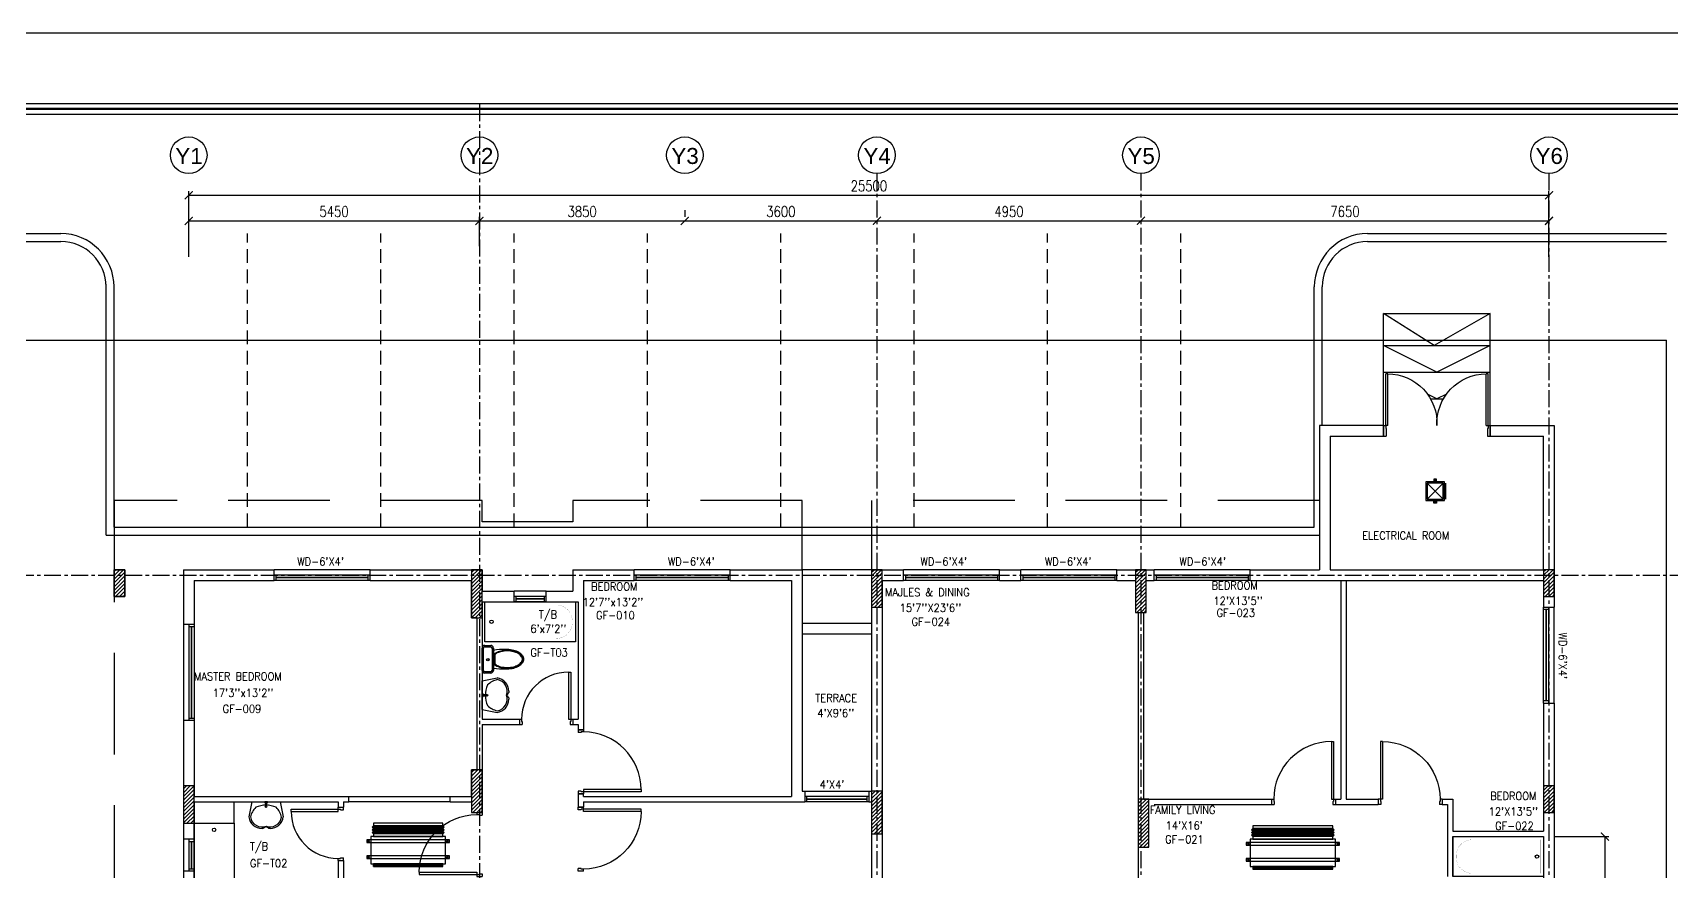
# Model space of a CAD drawing. Header units: millimetres. Extents: x -1288794 to 2153086, y -2701644 to -1335282.
# Drawn here: x 1250634 to 1281350, y -1479519 to -1463806 of the extents above; entities that cross this region are included whole.
import ezdxf
from ezdxf.enums import TextEntityAlignment as Align

# ---------------------------------------------------------------- set-up
doc = ezdxf.new("R2010")
doc.units = ezdxf.units.MM
doc.header["$LTSCALE"] = 100
doc.header["$PDMODE"] = 34
for name, pattern in [('CENTER', [50.8, 31.75, -6.35, 6.35, -6.35]), ('DASHED', [19.05, 12.7, -6.35]), ('DASHED2', [9.525, 6.35, -3.175]), ('HIDDEN', [9.525, 6.35, -3.175])]:
    doc.linetypes.add(name, pattern=pattern)
for name, color, linetype in [('A-ANNO-DIMS', 1, 'Continuous'), ('A-ANNO-SYMB', 33, 'Continuous'), ('A-ANNO-TEXT', 8, 'Continuous'), ('A-AREA', 8, 'CENTER'), ('A-CAR', 8, 'Continuous'), ('A-DOOR', 4, 'Continuous'), ('A-FLOR-OVHD', 4, 'DASHED2'), ('A-FLOR-PFIX', 8, 'Continuous'), ('A-FLOR-SPCL', 8, 'Continuous'), ('A-GLAZ', 5, 'Continuous'), ('A-GRID', 253, 'CENTER'), ('A-WALL-FULL', 8, 'Continuous'), ('AC-HLTEXT', 100, 'Continuous'), ('FCU-AC', 160, 'Continuous'), ('L-WALK', 8, 'Continuous'), ('LOGO LINE', 7, 'Continuous'), ('LOGO1LINE', 7, 'Continuous'), ('RET', 1, 'Continuous'), ('S-COL- HACT.', 9, 'Continuous'), ('S-COL.', 8, 'Continuous'), ('sduct', 5, 'Continuous'), ('SUPPORT', 30, 'Continuous')]:
    doc.layers.add(name, color=color, linetype=linetype)
doc.styles.add('ROMANS', font='romans.shx', dxfattribs={"width": 0.8})
doc.styles.add('SANSSERIF', font='sas_____.pfb')
doc.dimstyles.new('100 of DIM2', dxfattribs={"dimscale": 0, "dimtxt": 200, "dimasz": 150, "dimexe": 75, "dimexo": 200, "dimgap": 75, "dimtad": 1, "dimdec": 0, "dimrnd": 5, "dimzin": 0, "dimdsep": 46, "dimtxsty": 'ROMANS', "dimblk": 'ARCHTICK', "dimcen": 100, "dimclrd": 94, "dimclre": 94, "dimclrt": 2, "dimadec": 0, "dimazin": 0, "dimtfac": 1, "dimtdec": 0, "dimtofl": 0, "dimtmove": 2, "dimatfit": 3, "dimldrblk": 'OPEN90', "dimfxl": 75, "dimtolj": 1, "dimtzin": 0, "dimarcsym": 0})
pattern_1 = [(45, (2375513.17, -1109556.65), (-35.355339, 35.355339), [])]

# ---------------------------------------------------------------- blocks, each defined once
blk = doc.blocks.new('D-120-R1')
for p, q in [((-80, 1180), (-40, 1180)), ((-80, 1180), (-80, 100)), ((-40, 1180), (-40, 55)), ((-1200, 100), (-1160, 100)), ((-1200, 100), (-1200, 0)), ((-1160, 100), (-1160, 55)), ((-1160, 55), (-1150, 55)), ((-1150, 55), (-1150, 0)), ((-80, 100), (0, 100)), ((-50, 55), (-40, 55)), ((-50, 55), (-50, 0)), ((-50, 0), (0, 0)), ((0, 100), (0, 0)), ((-1200, 0), (-1150, 0))]:
    blk.add_line(p, q)
at = {"linetype": 'Continuous'}
blk.add_arc((-80, 100), 1080, 90, 180, dxfattribs=at)
blk = doc.blocks.new('W-180')
for p, q in [((1800, 100), (0, 100)), ((1800, 0), (0, 0)), ((40, 0), (40, 100)), ((1760, 100), (1760, 0))]:
    blk.add_line(p, q)
at = {"linetype": 'Continuous'}
for p, q in [((1760, 53), (40, 53)), ((1760, 47), (40, 47))]:
    blk.add_line(p, q, dxfattribs=at)
blk = doc.blocks.new('D-100-R1')
for p, q in [((-80, 980), (-80, 100)), ((-80, 980), (-40, 980)), ((-40, 980), (-40, 55)), ((-1000, 100), (-1000, 0)), ((-1000, 100), (-960, 100)), ((-960, 100), (-960, 55)), ((-960, 55), (-950, 55)), ((-950, 55), (-950, 0)), ((-80, 100), (0, 100)), ((-50, 55), (-50, 0)), ((-50, 55), (-40, 55)), ((-50, 0), (0, 0)), ((0, 100), (0, 0)), ((-1000, 0), (-950, 0))]:
    blk.add_line(p, q)
at = {"linetype": 'Continuous'}
blk.add_arc((-80, 100), 880, 90, 180, dxfattribs=at)
blk = doc.blocks.new('W-60')
for p, q in [((600, 100), (0, 100)), ((600, 0), (0, 0)), ((40, 0), (40, 100)), ((560, 100), (560, 0))]:
    blk.add_line(p, q)
at = {"linetype": 'Continuous'}
for p, q in [((560, 53), (40, 53)), ((560, 47), (40, 47))]:
    blk.add_line(p, q, dxfattribs=at)
blk = doc.blocks.new('LAV-4')
for p, q in [((-266, 0), (-322, -283)), ((-266, 0), (268, 0)), ((268, 0), (324, -280)), ((-48, -500), (-75, -500)), ((75, -500), (50, -500))]:
    blk.add_line(p, q)
for points in [[(-25, 0), (-25, -18), (25, -18), (25, 0)], [(-9, -20), (-9, -57), (8, -57), (8, -20)]]:
    blk.add_lwpolyline(points, close=True)
blk.add_circle((0, -91), 15.4)
for centre, radius, start, end in [((-75, -250), 250, 187.6784, 270), ((74, -366), 375, 135.3333, 167.1432), ((-75, -250), 220, 188.5814, 289.9523), ((0, -539), 477, 66.1261, 113.874), ((75, -250), 220, 250.0878, 350.8515), ((75, -250), 250, 270, 353.0121), ((-74, -366), 375, 12.5199, 44.6667), ((1, -527), 55.9, 28.7827, 151.2173), ((50, -499), 0, 238.1883, 0)]:
    blk.add_arc(centre, radius, start, end)
blk = doc.blocks.new('WC-1')
for p, q in [((-210, 0), (210, 0)), ((-260, -160), (-260, -50)), ((-235, -160), (-235, -50)), ((-210, -25), (210, -25)), ((210, -185), (-210, -185)), ((210, -210), (-210, -210)), ((91, -223), (-91, -223)), ((86, -235), (-86, -235)), ((235, -50), (235, -160)), ((260, -50), (260, -160))]:
    blk.add_line(p, q)
for radius in [22.1, 17.1]:
    blk.add_circle((-6, -107), radius)
for centre, radius, start, end in [((-210, -50), 50, 90, 180), ((-210, -160), 50, 180, 270), ((-210, -50), 25, 90, 180), ((-210, -160), 25, 180, 270), ((722, -383), 904, 168.9529, 184.0632), ((178, -428), 341, 149.8586, 166.4766), ((178, -428), 328, 149.8586, 166.4766), ((69, -365), 214, 138.4152, 149.8586), ((69, -365), 201, 139.9943, 149.8586), ((-69, -365), 201, 30.1414, 40.0057), ((-69, -365), 214, 30.1414, 41.5848), ((-178, -428), 328, 13.5234, 30.1414), ((-178, -428), 341, 13.5234, 30.1414), ((210, -50), 50, 360, 90), ((210, -50), 25, 360, 90), ((210, -160), 25, 270, 360), ((210, -160), 50, 270, 360), ((352, -470), 532, 177.5541, 180), ((352, -470), 532, 180, 193.5234), ((352, -470), 520, 166.4766, 180), ((352, -470), 520, 180, 193.5234), ((178, -512), 353, 193.5234, 210.1414), ((352, -470), 507, 166.4766, 180), ((352, -470), 507, 180, 193.5234), ((178, -512), 341, 193.5234, 210.1414), ((178, -512), 328, 193.5234, 210.1414), ((-178, -512), 328, 329.8586, 346.4766), ((-178, -512), 341, 329.8586, 346.4766), ((-178, -512), 353, 329.8586, 346.4766), ((-352, -470), 507, 360, 13.5234), ((-352, -470), 507, 346.4766, 360), ((-352, -470), 520, 360, 13.5234), ((-352, -470), 520, 346.4766, 360), ((-352, -470), 532, 346.4766, 360), ((-352, -470), 532, 360, 2.4459), ((69, -575), 226, 210.1414, 234.4972), ((69, -575), 214, 210.1414, 234.4972), ((69, -575), 201, 210.1414, 234.4972), ((0, -672), 108, 234.4972, 270), ((0, -672), 95.9, 234.4972, 270), ((0, -672), 83.4, 234.4972, 270), ((0, -672), 83.4, 270, 305.5028), ((0, -672), 95.9, 270, 305.5028), ((0, -672), 108, 270, 305.5028), ((-69, -575), 201, 305.5028, 329.8586), ((-69, -575), 214, 305.5028, 329.8586), ((-69, -575), 226, 305.5028, 329.8586)]:
    blk.add_arc(centre, radius, start, end)
at = {"linetype": 'Continuous', "ltscale": 50}
blk.add_arc((-722, -383), 904, 355.9368, 11.0471, dxfattribs=at)
blk = doc.blocks.new('BT-2')
blk.add_lwpolyline([(0, 750), (1700, 750), (1700, 0), (0, 0)], close=True)
at = {"const_width": 2}
blk.add_lwpolyline([(60, 690), (1340, 690, -0.414214), (1640, 390), (1640, 360, -0.414214), (1340, 60), (60, 60)], format="xyb", close=True, dxfattribs=at)
blk.add_circle((125, 375), 31.9)
blk = doc.blocks.new('W-120')
for p, q in [((1200, 100), (0, 100)), ((1200, 0), (0, 0)), ((40, 0), (40, 100)), ((1160, 100), (1160, 0))]:
    blk.add_line(p, q)
at = {"linetype": 'Continuous'}
for p, q in [((1160, 53), (40, 53)), ((1160, 47), (40, 47))]:
    blk.add_line(p, q, dxfattribs=at)
blk = doc.blocks.new('_ArchTick')
at = {"color": 0, "linetype": 'ByBlock', "const_width": 0.15}
blk.add_lwpolyline([(-0.5, -0.5), (0.5, 0.5)], dxfattribs=at)
blk = doc.blocks.new('*D361')
at = {"layer": 'A-ANNO-DIMS', "color": 94, "lineweight": -2, "ltscale": 3, "transparency": 16777216}
for p, q in [((1262858, -1467131), (1262858, -1467256)), ((1266458, -1467131), (1266458, -1467256)), ((1262858, -1467331), (1266458, -1467331))]:
    blk.add_line(p, q, dxfattribs=at)
at = {"layer": 'Defpoints', "color": 0, "ltscale": 3, "transparency": 16777216}
for p in [(1262858, -1467331), (1266458, -1467331), (1266458, -1467331)]:
    blk.add_point(p, dxfattribs=at)
at = {"layer": 'A-ANNO-DIMS', "color": 94, "lineweight": -2, "ltscale": 3, "transparency": 16777216, "xscale": 150, "yscale": 150, "zscale": 150, "rotation": 180}
blk.add_blockref('_ArchTick', (1262858, -1467331), dxfattribs=at)
at = {"layer": 'A-ANNO-DIMS', "color": 94, "lineweight": -2, "ltscale": 3, "transparency": 16777216, "xscale": 150, "yscale": 150, "zscale": 150}
blk.add_blockref('_ArchTick', (1266458, -1467331), dxfattribs=at)
at = {"layer": 'A-ANNO-DIMS', "color": 2, "ltscale": 3, "transparency": 16777216, "insert": (1264658, -1467156), "char_height": 200, "attachment_point": 5, "style": 'ROMANS'}
blk.add_mtext('\\A1;3600', dxfattribs=at)
blk = doc.blocks.new('_Open90')
at = {"color": 0, "linetype": 'ByBlock', "lineweight": -2}
for p, q in [((0, 0), (-1, 0)), ((-0.5, 0.5), (0, 0)), ((0, 0), (-0.5, -0.5))]:
    blk.add_line(p, q, dxfattribs=at)
blk = doc.blocks.new('*D362')
at = {"layer": 'A-ANNO-DIMS', "color": 94, "lineweight": -2, "ltscale": 3, "transparency": 16777216}
for p, q in [((1271408, -1467131), (1271408, -1467256)), ((1279058, -1467131), (1279058, -1467256)), ((1271408, -1467331), (1279058, -1467331))]:
    blk.add_line(p, q, dxfattribs=at)
at = {"layer": 'Defpoints', "color": 0, "ltscale": 3, "transparency": 16777216}
for p in [(1271408, -1467331), (1279058, -1467331), (1279058, -1467331)]:
    blk.add_point(p, dxfattribs=at)
at = {"layer": 'A-ANNO-DIMS', "color": 94, "lineweight": -2, "ltscale": 3, "transparency": 16777216, "xscale": 150, "yscale": 150, "zscale": 150, "rotation": 180}
blk.add_blockref('_ArchTick', (1271408, -1467331), dxfattribs=at)
at = {"layer": 'A-ANNO-DIMS', "color": 94, "lineweight": -2, "ltscale": 3, "transparency": 16777216, "xscale": 150, "yscale": 150, "zscale": 150}
blk.add_blockref('_ArchTick', (1279058, -1467331), dxfattribs=at)
at = {"layer": 'A-ANNO-DIMS', "color": 2, "ltscale": 3, "transparency": 16777216, "insert": (1275233, -1467156), "char_height": 200, "attachment_point": 5, "style": 'ROMANS'}
blk.add_mtext('\\A1;7650', dxfattribs=at)
blk = doc.blocks.new('*D333')
at = {"layer": 'A-ANNO-DIMS', "color": 94, "lineweight": -2, "ltscale": 3, "transparency": 16777216}
for p, q in [((1253558, -1467807), (1253558, -1467256)), ((1259008, -1467807), (1259008, -1467256)), ((1253558, -1467331), (1259008, -1467331))]:
    blk.add_line(p, q, dxfattribs=at)
at = {"layer": 'Defpoints', "color": 0, "ltscale": 3, "transparency": 16777216}
for p in [(1259008, -1467331), (1253558, -1468007), (1259008, -1468007)]:
    blk.add_point(p, dxfattribs=at)
at = {"layer": 'A-ANNO-DIMS', "color": 94, "lineweight": -2, "ltscale": 3, "transparency": 16777216, "xscale": 150, "yscale": 150, "zscale": 150, "rotation": 180}
blk.add_blockref('_ArchTick', (1253558, -1467331), dxfattribs=at)
at = {"layer": 'A-ANNO-DIMS', "color": 94, "lineweight": -2, "ltscale": 3, "transparency": 16777216, "xscale": 150, "yscale": 150, "zscale": 150}
blk.add_blockref('_ArchTick', (1259008, -1467331), dxfattribs=at)
at = {"layer": 'A-ANNO-DIMS', "color": 2, "ltscale": 3, "transparency": 16777216, "insert": (1256283, -1467156), "char_height": 200, "attachment_point": 5, "style": 'ROMANS'}
blk.add_mtext('\\A1;5450', dxfattribs=at)
blk = doc.blocks.new('*D334')
at = {"layer": 'A-ANNO-DIMS', "color": 94, "lineweight": -2, "ltscale": 3, "transparency": 16777216}
for p, q in [((1259008, -1467807), (1259008, -1467256)), ((1262858, -1467131), (1262858, -1467256)), ((1259008, -1467331), (1262858, -1467331))]:
    blk.add_line(p, q, dxfattribs=at)
at = {"layer": 'Defpoints', "color": 0, "ltscale": 3, "transparency": 16777216}
for p in [(1262858, -1467331), (1262858, -1467331), (1259008, -1468007)]:
    blk.add_point(p, dxfattribs=at)
at = {"layer": 'A-ANNO-DIMS', "color": 94, "lineweight": -2, "ltscale": 3, "transparency": 16777216, "xscale": 150, "yscale": 150, "zscale": 150, "rotation": 180}
blk.add_blockref('_ArchTick', (1259008, -1467331), dxfattribs=at)
at = {"layer": 'A-ANNO-DIMS', "color": 94, "lineweight": -2, "ltscale": 3, "transparency": 16777216, "xscale": 150, "yscale": 150, "zscale": 150}
blk.add_blockref('_ArchTick', (1262858, -1467331), dxfattribs=at)
at = {"layer": 'A-ANNO-DIMS', "color": 2, "ltscale": 3, "transparency": 16777216, "insert": (1260933, -1467156), "char_height": 200, "attachment_point": 5, "style": 'ROMANS'}
blk.add_mtext('\\A1;3850', dxfattribs=at)
blk = doc.blocks.new('*D335')
at = {"layer": 'A-ANNO-DIMS', "color": 94, "lineweight": -2, "ltscale": 3, "transparency": 16777216}
for p, q in [((1266458, -1467131), (1266458, -1467256)), ((1271408, -1467131), (1271408, -1467256)), ((1266458, -1467331), (1271408, -1467331))]:
    blk.add_line(p, q, dxfattribs=at)
at = {"layer": 'Defpoints', "color": 0, "ltscale": 3, "transparency": 16777216}
for p in [(1266458, -1467331), (1271408, -1467331), (1271408, -1467331)]:
    blk.add_point(p, dxfattribs=at)
at = {"layer": 'A-ANNO-DIMS', "color": 94, "lineweight": -2, "ltscale": 3, "transparency": 16777216, "xscale": 150, "yscale": 150, "zscale": 150, "rotation": 180}
blk.add_blockref('_ArchTick', (1266458, -1467331), dxfattribs=at)
at = {"layer": 'A-ANNO-DIMS', "color": 94, "lineweight": -2, "ltscale": 3, "transparency": 16777216, "xscale": 150, "yscale": 150, "zscale": 150}
blk.add_blockref('_ArchTick', (1271408, -1467331), dxfattribs=at)
at = {"layer": 'A-ANNO-DIMS', "color": 2, "ltscale": 3, "transparency": 16777216, "insert": (1268933, -1467156), "char_height": 200, "attachment_point": 5, "style": 'ROMANS'}
blk.add_mtext('\\A1;4950', dxfattribs=at)
blk = doc.blocks.new('*D336')
at = {"layer": 'A-ANNO-DIMS', "color": 94, "lineweight": -2, "ltscale": 3, "transparency": 16777216}
for p, q in [((1253558, -1468002), (1253558, -1466776)), ((1253558, -1466851), (1279058, -1466851)), ((1279058, -1468002), (1279058, -1466776))]:
    blk.add_line(p, q, dxfattribs=at)
at = {"layer": 'Defpoints', "color": 0, "ltscale": 3, "transparency": 16777216}
for p in [(1279058, -1466851), (1253558, -1468202), (1279058, -1468202)]:
    blk.add_point(p, dxfattribs=at)
at = {"layer": 'A-ANNO-DIMS', "color": 94, "lineweight": -2, "ltscale": 3, "transparency": 16777216, "xscale": 150, "yscale": 150, "zscale": 150, "rotation": 180}
blk.add_blockref('_ArchTick', (1253558, -1466851), dxfattribs=at)
at = {"layer": 'A-ANNO-DIMS', "color": 94, "lineweight": -2, "ltscale": 3, "transparency": 16777216, "xscale": 150, "yscale": 150, "zscale": 150}
blk.add_blockref('_ArchTick', (1279058, -1466851), dxfattribs=at)
at = {"layer": 'A-ANNO-DIMS', "color": 2, "ltscale": 3, "transparency": 16777216, "insert": (1266308, -1466676), "char_height": 200, "attachment_point": 5, "style": 'ROMANS'}
blk.add_mtext('\\A1;25500', dxfattribs=at)
blk = doc.blocks.new('D-200-DOUBLE')
for p, q in [((40, 200), (40, 1170)), ((40, 1170), (80, 1170)), ((80, 200), (80, 1170)), ((1920, 200), (1920, 1170)), ((1920, 1170), (1960, 1170)), ((1960, 200), (1960, 1170)), ((80, 200), (0, 200)), ((0, 200), (0, 0)), ((50, 0), (0, 0)), ((40, 200), (40, 148)), ((40, 148), (50, 148)), ((50, 148), (50, 0)), ((1920, 200), (1960, 200)), ((1950, 148), (1950, 0)), ((1960, 148), (1950, 148)), ((2000, 0), (1950, 0)), ((2000, 200), (1960, 200)), ((1960, 200), (1960, 148)), ((2000, 200), (2000, 0))]:
    blk.add_line(p, q)
at = {"linetype": 'Continuous'}
for centre, start, end in [((73, 242), 357.4314, 89.5378), ((1927, 242), 90.4622, 182.5686)]:
    blk.add_arc(centre, 928, start, end, dxfattribs=at)
blk = doc.blocks.new('A$C36FC6C1E')
at = {"layer": 'RET', "color": 0, "linetype": 'HIDDEN', "ltscale": 0.8}
blk.add_line((377.4, 377.4), (77.4, 77.4), dxfattribs=at)
blk.add_lwpolyline([(379.8, 379.8), (379.8, 75), (75, 75), (75, 379.8)], close=True, dxfattribs=at)
at = {"layer": 'sduct'}
blk.add_lwpolyline([(404.8, 404.8), (404.8, 50), (50, 50), (50, 404.8)], close=True, dxfattribs=at)
blk.add_lwpolyline([(427.4, 377.4), (427.4, 77.4)], dxfattribs=at)
at = {"layer": 'SUPPORT', "ltscale": 0.5}
for points in [[(202.4, 404.8), (252.4, 404.8), (252.4, 454.8), (202.4, 454.8)], [(202.4, 50), (252.4, 50), (252.4, 0), (202.4, 0)]]:
    blk.add_lwpolyline(points, close=True, dxfattribs=at)
for centre in [(227.4, 429.8), (227.4, 25)]:
    blk.add_circle(centre, 6, dxfattribs=at)
blk = doc.blocks.new('*D369')
at = {"layer": 'AC-HLTEXT', "color": 94, "lineweight": -2, "transparency": 16777216}
for p, q in [((1279158, -1478869), (1280180, -1478869)), ((1280105, -1478869), (1280105, -1481319)), ((1279158, -1481319), (1280180, -1481319))]:
    blk.add_line(p, q, dxfattribs=at)
at = {"layer": 'Defpoints', "color": 0, "transparency": 16777216}
for p in [(1278958, -1478869), (1278958, -1481319), (1280105, -1481319)]:
    blk.add_point(p, dxfattribs=at)
at = {"layer": 'AC-HLTEXT', "color": 94, "lineweight": -2, "transparency": 16777216, "xscale": 150, "yscale": 150, "zscale": 150}
for p, rotation in [((1280105, -1478869), 90), ((1280105, -1481319), 270)]:
    blk.add_blockref('_ArchTick', p, dxfattribs=dict(at, rotation=rotation))
at = {"layer": 'AC-HLTEXT', "color": 2, "transparency": 16777216, "insert": (1279930, -1480094), "char_height": 200, "attachment_point": 5, "rotation": 90, "style": 'ROMANS'}
blk.add_mtext('\\A1;2450', dxfattribs=at)
blk = doc.blocks.new('fcu 2 tr')
h = blk.add_hatch()
h.set_pattern_fill('NET', color=3)
h.paths.add_polyline_path([(80954, -1588493), (79654, -1588493), (79654, -1588543), (80954, -1588543)])
at = {"layer": 'FCU-AC'}
for p, q in [((79654, -1587780), (79629, -1587805)), ((80979, -1587805), (79629, -1587805)), ((79654, -1587830), (79629, -1587805)), ((79654, -1587830), (79629, -1587855)), ((80979, -1587855), (79629, -1587855)), ((79654, -1587880), (79629, -1587855)), ((79654, -1587880), (79629, -1587905)), ((80979, -1587905), (79629, -1587905)), ((79654, -1587930), (79629, -1587905)), ((80954, -1587780), (79654, -1587780)), ((80954, -1587830), (79654, -1587830)), ((80954, -1587830), (79654, -1587830)), ((80954, -1587880), (79654, -1587880)), ((80954, -1587880), (79654, -1587880)), ((80954, -1587780), (80979, -1587805)), ((80954, -1587830), (80979, -1587805)), ((80954, -1587830), (80979, -1587855)), ((80954, -1587880), (80979, -1587855)), ((80954, -1587880), (80979, -1587905)), ((80954, -1587930), (80979, -1587905))]:
    blk.add_line(p, q, dxfattribs=at)
at = {"layer": 'FCU-AC', "color": 1}
for p, q in [((80954, -1587730), (79654, -1587730)), ((79654, -1587730), (79654, -1587780)), ((79654, -1587780), (80954, -1587780)), ((80954, -1587930), (79654, -1587930)), ((79654, -1587930), (79654, -1587980)), ((79654, -1587980), (80954, -1587980)), ((80954, -1587780), (80954, -1587730)), ((80954, -1587980), (80954, -1587930))]:
    blk.add_line(p, q, dxfattribs=at)
at = {"layer": 'FCU-AC'}
blk.add_lwpolyline([(79604, -1588493), (81004, -1588493), (81004, -1587980), (79604, -1587980)], close=True, dxfattribs=at)
at = {"layer": 'FCU-AC', "color": 6}
for points in [[(79529, -1588093), (81079, -1588093), (81079, -1588043), (79529, -1588043)], [(79529, -1588393), (81079, -1588393), (81079, -1588343), (79529, -1588343)]]:
    blk.add_lwpolyline(points, close=True, dxfattribs=at)
at = {"layer": 'FCU-AC', "color": 3}
blk.add_lwpolyline([(79654, -1588543), (80954, -1588543), (80954, -1588493), (79654, -1588493)], close=True, dxfattribs=at)
at = {"layer": 'FCU-AC', "color": 6}
for centre in [(79566, -1588068), (81041, -1588068), (79566, -1588368), (81041, -1588368)]:
    blk.add_circle(centre, 12.5, dxfattribs=at)
blk = doc.blocks.new('fcu 2.5 tr')
h = blk.add_hatch()
h.set_pattern_fill('NET', color=3)
h.paths.add_polyline_path([(83172, -1587743), (81672, -1587743), (81672, -1587793), (83172, -1587793)])
at = {"layer": 'FCU-AC'}
for p, q in [((81672, -1587030), (81647, -1587055)), ((83197, -1587055), (81647, -1587055)), ((81672, -1587080), (81647, -1587055)), ((81672, -1587080), (81647, -1587105)), ((83172, -1587030), (81672, -1587030)), ((83172, -1587080), (81672, -1587080)), ((83172, -1587080), (81672, -1587080)), ((83197, -1587055), (83172, -1587030)), ((83197, -1587055), (83172, -1587080)), ((83197, -1587105), (83172, -1587080)), ((83197, -1587105), (81647, -1587105)), ((81672, -1587130), (81647, -1587105)), ((81672, -1587130), (81647, -1587155)), ((83197, -1587155), (81647, -1587155)), ((81672, -1587180), (81647, -1587155)), ((83172, -1587130), (81672, -1587130)), ((83172, -1587130), (81672, -1587130)), ((83197, -1587105), (83172, -1587130)), ((83197, -1587155), (83172, -1587130)), ((83197, -1587155), (83172, -1587180))]:
    blk.add_line(p, q, dxfattribs=at)
at = {"layer": 'FCU-AC', "color": 1}
for p, q in [((83172, -1586980), (81672, -1586980)), ((81672, -1586980), (81672, -1587030)), ((81672, -1587030), (83172, -1587030)), ((83172, -1587030), (83172, -1586980)), ((83172, -1587180), (81672, -1587180)), ((81672, -1587180), (81672, -1587230)), ((81672, -1587230), (83172, -1587230)), ((83172, -1587230), (83172, -1587180))]:
    blk.add_line(p, q, dxfattribs=at)
at = {"layer": 'FCU-AC', "color": 6}
for points in [[(81547, -1587343), (83297, -1587343), (83297, -1587293), (81547, -1587293)], [(81547, -1587643), (83297, -1587643), (83297, -1587593), (81547, -1587593)]]:
    blk.add_lwpolyline(points, close=True, dxfattribs=at)
at = {"layer": 'FCU-AC'}
blk.add_lwpolyline([(81622, -1587743), (83222, -1587743), (83222, -1587230), (81622, -1587230)], close=True, dxfattribs=at)
at = {"layer": 'FCU-AC', "color": 3}
blk.add_lwpolyline([(81672, -1587793), (83172, -1587793), (83172, -1587743), (81672, -1587743)], close=True, dxfattribs=at)
at = {"layer": 'FCU-AC', "color": 6}
for centre in [(81584, -1587318), (83259, -1587318), (81584, -1587618), (83259, -1587618)]:
    blk.add_circle(centre, 12.5, dxfattribs=at)

msp = doc.modelspace()

# ---------------------------------------------------------------- hatches: boundary and pattern name
at = {"layer": 'S-COL- HACT.', "linetype": 'Continuous', "ltscale": 3}
h = msp.add_hatch(dxfattribs=at)
h.set_pattern_fill('ANSI31', color=256, scale=400, style=0)
h.set_pattern_definition(pattern_1)
h.paths.add_polyline_path([(1252358, -1474368.6), (1252358, -1473868.6), (1252158, -1473868.6), (1252158, -1474368.6)])
h = msp.add_hatch(dxfattribs=at)
h.set_pattern_fill('ANSI31', color=256, scale=400, style=0)
h.set_pattern_definition(pattern_1)
h.paths.add_polyline_path([(1259058, -1474768.6), (1259058, -1473868.6), (1258858, -1473868.6), (1258858, -1474768.6)])
h = msp.add_hatch(dxfattribs=at)
h.set_pattern_fill('ANSI31', color=256, scale=400, style=0)
h.set_pattern_definition(pattern_1)
h.paths.add_polyline_path([(1266358, -1473868.6), (1266358, -1474568.6), (1266558, -1474568.6), (1266558, -1473868.6)])
h = msp.add_hatch(dxfattribs=at)
h.set_pattern_fill('ANSI31', color=256, scale=400, style=0)
h.set_pattern_definition(pattern_1)
h.paths.add_polyline_path([(1271308, -1473868.6), (1271308, -1474668.6), (1271508, -1474668.6), (1271508, -1473868.6)])
h = msp.add_hatch(dxfattribs=at)
h.set_pattern_fill('ANSI31', color=256, scale=400, style=0)
h.set_pattern_definition(pattern_1)
h.paths.add_polyline_path([(1279158, -1474368.6), (1279158, -1473868.6), (1278958, -1473868.6), (1278958, -1474368.6)])
h = msp.add_hatch(dxfattribs=at)
h.set_pattern_fill('ANSI31', color=256, scale=400, style=0)
h.set_pattern_definition(pattern_1)
h.paths.add_polyline_path([(1259058, -1478418.6), (1259058, -1477618.6), (1258858, -1477618.6), (1258858, -1478418.6)])
h = msp.add_hatch(dxfattribs=at)
h.set_pattern_fill('ANSI31', color=256, scale=400, style=0)
h.set_pattern_definition(pattern_1)
h.paths.add_polyline_path([(1253458, -1477918.6), (1253458, -1478618.6), (1253658, -1478618.6), (1253658, -1477918.6)])
h = msp.add_hatch(dxfattribs=at)
h.set_pattern_fill('ANSI31', color=256, scale=400, style=0)
h.set_pattern_definition(pattern_1)
h.paths.add_polyline_path([(1266558, -1478818.6), (1266558, -1478018.6), (1266358, -1478018.6), (1266358, -1478818.6)])
h = msp.add_hatch(dxfattribs=at)
h.set_pattern_fill('ANSI31', color=256, scale=400, style=0)
h.set_pattern_definition(pattern_1)
h.paths.add_polyline_path([(1278958, -1477918.6), (1278958, -1478418.6), (1279158, -1478418.6), (1279158, -1477918.6)])
h = msp.add_hatch(dxfattribs=at)
h.set_pattern_fill('ANSI31', color=256, scale=400, style=0)
h.set_pattern_definition(pattern_1)
h.paths.add_polyline_path([(1271358, -1478168.6), (1271358, -1479068.6), (1271558, -1479068.6), (1271558, -1478168.6)])

# ---------------------------------------------------------------- linework, layer by layer
msp.add_line((1253658, -1478118.6), (1256294.5, -1478118.6))
at = {"layer": 'A-ANNO-SYMB', "ltscale": 3}
for centre in [(1253558, -1466100.5), (1259008, -1466100.5), (1262858, -1466100.5), (1266458, -1466100.5), (1271408, -1466100.5), (1279058, -1466100.5)]:
    msp.add_circle(centre, 342.2, dxfattribs=at)
at = {"layer": 'A-AREA', "ltscale": 15}
for p in [(1249158, -1469568.6), (1281258, -1512568.6)]:
    msp.add_line(p, (1281258, -1469568.6), dxfattribs=at)
at = {"layer": 'A-CAR', "ltscale": 3}
for p, q in [((1275958, -1471168.6), (1275958, -1469068.6)), ((1275958, -1469068.6), (1277958, -1469068.6)), ((1276907.1, -1469668.6), (1275958, -1469068.6)), ((1277958, -1469068.6), (1276907.1, -1469668.6)), ((1277958, -1471168.6), (1277958, -1469068.6)), ((1275958, -1469668.6), (1277958, -1469668.6)), ((1276958, -1470168.6), (1275958, -1469668.6)), ((1277958, -1469668.6), (1276958, -1470168.6)), ((1275958, -1470168.6), (1277958, -1470168.6)), ((1276958, -1470668.6), (1276780.6, -1470579.9)), ((1276837.9, -1470668.6), (1277078.1, -1470668.6)), ((1277135.4, -1470579.9), (1276958, -1470668.6))]:
    msp.add_line(p, q, dxfattribs=at)
at = {"layer": 'A-FLOR-OVHD', "linetype": 'Continuous', "ltscale": 3}
for p, q in [((1256558, -1478118.6), (1258458, -1478118.6)), ((1258458, -1478218.6), (1256558, -1478218.6))]:
    msp.add_line(p, q, dxfattribs=at)
at = {"layer": 'A-FLOR-OVHD', "ltscale": 3}
msp.add_lwpolyline([(1274758, -1472568.6), (1266358, -1472568.6), (1266358, -1473868.6), (1265058, -1473868.6), (1265058, -1472568.6), (1260758, -1472568.6), (1260758, -1472968.6), (1259058, -1472968.6), (1259058, -1472568.6), (1252158, -1472568.6), (1252158, -1482218.6), (1251158, -1482218.6), (1251158, -1486718.6)], dxfattribs=at)
at = {"layer": 'A-FLOR-PFIX', "ltscale": 3}
msp.add_line((1254408, -1478618.6), (1254408, -1478218.6), dxfattribs=at)
at = {"layer": 'A-FLOR-SPCL', "ltscale": 3}
for p, q in [((1265058, -1474868.6), (1266358, -1474868.6)), ((1265058, -1475068.6), (1266358, -1475068.6))]:
    msp.add_line(p, q, dxfattribs=at)
at = {"layer": 'A-GLAZ', "ltscale": 3}
for p, q in [((1256958, -1473868.6), (1255158, -1473868.6)), ((1263708, -1473868.6), (1261908, -1473868.6)), ((1268758, -1473868.6), (1266958, -1473868.6)), ((1270958, -1473868.6), (1269158, -1473868.6)), ((1273458, -1473868.6), (1271658, -1473868.6)), ((1260258, -1474268.6), (1259658, -1474268.6)), ((1279158, -1476368.6), (1279158, -1474568.6)), ((1253458, -1474893.6), (1253458, -1476693.6)), ((1265108, -1478018.6), (1266308, -1478018.6)), ((1253458, -1478918.6), (1253458, -1479518.6))]:
    msp.add_line(p, q, dxfattribs=at)
at = {"layer": 'A-GRID', "ltscale": 0.1}
for p, q in [((1259008, -1465142.6), (1259008, -1513277)), ((1266458, -1466442.6), (1266458, -1514577)), ((1271408, -1466442.6), (1271408, -1514577)), ((1279058, -1466442.6), (1279058, -1514577)), ((1241700.8, -1473968.6), (1285240.4, -1473968.6))]:
    msp.add_line(p, q, dxfattribs=at)
at = {"layer": 'A-WALL-FULL', "ltscale": 3}
for p, q in [((1275958, -1471168.6), (1274758, -1471168.6)), ((1274758, -1471168.6), (1274758, -1473868.6)), ((1275958, -1471368.6), (1275958, -1471168.6)), ((1277958, -1471168.6), (1279158, -1471168.6)), ((1277958, -1471368.6), (1277958, -1471168.6)), ((1279158, -1471168.6), (1279158, -1474068.6)), ((1274958, -1471368.6), (1275958, -1471368.6)), ((1277958, -1471368.6), (1278958, -1471368.6)), ((1253458, -1473868.6), (1255158, -1473868.6)), ((1253458, -1473868.6), (1253458, -1474893.6)), ((1255158, -1474068.6), (1255158, -1473868.6)), ((1256958, -1473868.6), (1259058, -1473868.6)), ((1256958, -1474068.6), (1256958, -1473868.6)), ((1259058, -1473868.6), (1259058, -1474268.6)), ((1260758, -1473868.6), (1261908, -1473868.6)), ((1260758, -1473868.6), (1260758, -1474268.6)), ((1261908, -1474068.6), (1261908, -1473868.6)), ((1263708, -1473868.6), (1265058, -1473868.6)), ((1263708, -1474068.6), (1263708, -1473868.6)), ((1265058, -1473868.6), (1265058, -1478018.6)), ((1266358, -1473868.6), (1266958, -1473868.6)), ((1266358, -1473868.6), (1266358, -1478018.6)), ((1266958, -1474068.6), (1266958, -1473868.6)), ((1268758, -1473868.6), (1269158, -1473868.6)), ((1268758, -1474068.6), (1268758, -1473868.6)), ((1269158, -1474068.6), (1269158, -1473868.6)), ((1270958, -1473868.6), (1271658, -1473868.6)), ((1270958, -1474068.6), (1270958, -1473868.6)), ((1271658, -1474068.6), (1271658, -1473868.6)), ((1273458, -1473868.6), (1274758, -1473868.6)), ((1273458, -1474068.6), (1273458, -1473868.6)), ((1277808, -1473868.6), (1278958, -1473868.6)), ((1279158, -1473868.6), (1279158, -1474568.6)), ((1279158, -1473868.6), (1279158, -1474568.6)), ((1253658, -1474068.6), (1255158, -1474068.6)), ((1253658, -1474068.6), (1253658, -1474893.6)), ((1256958, -1474068.6), (1258858, -1474068.6)), ((1259058, -1474268.6), (1259658, -1474268.6)), ((1259658, -1474468.6), (1259658, -1474268.6)), ((1260258, -1474268.6), (1260758, -1474268.6)), ((1260258, -1474468.6), (1260258, -1474268.6)), ((1260958, -1474068.6), (1261908, -1474068.6)), ((1260958, -1474068.6), (1260958, -1476868.6)), ((1263708, -1474068.6), (1264858, -1474068.6)), ((1264858, -1474068.6), (1264858, -1478118.6)), ((1266558, -1474068.6), (1266958, -1474068.6)), ((1266558, -1474068.6), (1266558, -1481268.6)), ((1268758, -1474068.6), (1269158, -1474068.6)), ((1270958, -1474068.6), (1271308, -1474068.6)), ((1271508, -1474068.6), (1271658, -1474068.6)), ((1273458, -1474068.6), (1275158, -1474068.6)), ((1273758, -1474068.6), (1275158, -1474068.6)), ((1274758, -1474068.6), (1278958, -1474068.6)), ((1275058, -1474068.6), (1276008, -1474068.6)), ((1275058, -1474068.6), (1278758, -1474068.6)), ((1275058, -1474068.6), (1278758, -1474068.6)), ((1275158, -1474068.6), (1275158, -1478168.6)), ((1275258, -1474068.6), (1275258, -1478168.6)), ((1277808, -1474068.6), (1278758, -1474068.6)), ((1278958, -1474068.6), (1278958, -1474568.6)), ((1278958, -1474068.6), (1278958, -1474568.6)), ((1259058, -1474468.6), (1259658, -1474468.6)), ((1259058, -1474468.6), (1259058, -1476668.6)), ((1260258, -1474468.6), (1260858, -1474468.6)), ((1260858, -1474468.6), (1260858, -1476668.6)), ((1271358, -1474668.6), (1271358, -1481268.6)), ((1271458, -1474668.6), (1271458, -1478168.6)), ((1278958, -1474568.6), (1279158, -1474568.6)), ((1278958, -1474568.6), (1279158, -1474568.6)), ((1253658, -1474893.6), (1253458, -1474893.6)), ((1258958, -1474768.6), (1258958, -1477618.6)), ((1278958, -1476368.6), (1278958, -1478768.6)), ((1278958, -1476368.6), (1279158, -1476368.6)), ((1279158, -1476368.6), (1279158, -1479931.3)), ((1253458, -1476693.6), (1253458, -1478918.6)), ((1253658, -1476693.6), (1253458, -1476693.6)), ((1253658, -1476693.6), (1253658, -1478118.6)), ((1259058, -1476668.6), (1259758, -1476668.6)), ((1259058, -1476768.6), (1259758, -1476768.6)), ((1259058, -1476768.6), (1259058, -1478418.6)), ((1259758, -1476668.6), (1259758, -1476768.6)), ((1260758, -1476668.6), (1260758, -1476768.6)), ((1260758, -1476668.6), (1260858, -1476668.6)), ((1260758, -1476768.6), (1260858, -1476768.6)), ((1260858, -1476768.6), (1260858, -1476868.6)), ((1260858, -1476868.6), (1260958, -1476868.6)), ((1265058, -1478018.6), (1265108, -1478018.6)), ((1265108, -1478018.6), (1265108, -1478218.6)), ((1266308, -1478018.6), (1266358, -1478018.6)), ((1266308, -1478018.6), (1266308, -1478218.6)), ((1253658, -1478118.6), (1256558, -1478118.6)), ((1253658, -1478218.6), (1256358, -1478218.6)), ((1253658, -1478218.6), (1253658, -1478918.6)), ((1256358, -1478218.6), (1256358, -1478318.6)), ((1256358, -1478318.6), (1256458, -1478318.6)), ((1256458, -1478218.6), (1256558, -1478218.6)), ((1256458, -1478218.6), (1256458, -1478318.6)), ((1256558, -1478218.6), (1256558, -1478118.6)), ((1258458, -1478118.6), (1258858, -1478118.6)), ((1258458, -1478218.6), (1258458, -1478118.6)), ((1258458, -1478218.6), (1258858, -1478218.6)), ((1260858, -1478068.6), (1260858, -1478318.6)), ((1260858, -1478068.6), (1260958, -1478068.6)), ((1260858, -1478318.6), (1260958, -1478318.6)), ((1260958, -1478118.6), (1260958, -1478068.6)), ((1260958, -1478118.6), (1264858, -1478118.6)), ((1260958, -1478218.6), (1265108, -1478218.6)), ((1260958, -1478218.6), (1260958, -1478318.6)), ((1266308, -1478218.6), (1266358, -1478218.6)), ((1266358, -1478218.6), (1266358, -1481518.6)), ((1271458, -1478168.6), (1273858, -1478168.6)), ((1271658, -1478268.6), (1273858, -1478268.6)), ((1273858, -1478168.6), (1273858, -1478268.6)), ((1275058, -1478168.6), (1275158, -1478168.6)), ((1275058, -1478168.6), (1275058, -1478268.6)), ((1275058, -1478268.6), (1275858, -1478268.6)), ((1275258, -1478168.6), (1275858, -1478168.6)), ((1275858, -1478168.6), (1275858, -1478268.6)), ((1277058, -1478168.6), (1277258, -1478168.6)), ((1277058, -1478168.6), (1277058, -1478268.6)), ((1277058, -1478268.6), (1277158, -1478268.6)), ((1277158, -1478268.6), (1277158, -1479618.6)), ((1277258, -1478168.6), (1277258, -1478768.6)), ((1258958, -1478418.6), (1259058, -1478418.6)), ((1253658, -1478918.6), (1253458, -1478918.6)), ((1277258, -1478768.6), (1278958, -1478768.6)), ((1277258, -1478868.6), (1278958, -1478868.6)), ((1277258, -1478868.6), (1277258, -1479618.6)), ((1278958, -1478868.6), (1278958, -1479931.3)), ((1253458, -1479518.6), (1253458, -1480218.6)), ((1253658, -1479518.6), (1253458, -1479518.6)), ((1253658, -1479518.6), (1253658, -1480318.6)), ((1256358, -1479318.6), (1256458, -1479318.6)), ((1256358, -1479318.6), (1256358, -1480318.6)), ((1256458, -1479318.6), (1256458, -1480318.6))]:
    msp.add_line(p, q, dxfattribs=at)
at = {"layer": 'A-WALL-FULL', "linetype": 'Continuous', "ltscale": 3}
for p, q in [((1258858, -1474768.6), (1258858, -1474068.6)), ((1271308, -1474068.6), (1271308, -1474668.6)), ((1271508, -1474668.6), (1271508, -1474068.6)), ((1271308, -1474668.6), (1271508, -1474668.6)), ((1258958, -1474768.6), (1258858, -1474768.6)), ((1258858, -1478118.6), (1258858, -1477618.6)), ((1258858, -1477618.6), (1258958, -1477618.6)), ((1258858, -1478218.6), (1258858, -1478418.6)), ((1258858, -1478418.6), (1259058, -1478418.6))]:
    msp.add_line(p, q, dxfattribs=at)
at = {"layer": 'A-WALL-FULL', "ltscale": 3}
msp.add_lwpolyline([(1274958, -1471368.6), (1274958, -1473868.6), (1278958, -1473868.6), (1278958, -1473868.6), (1278958, -1471368.6)], dxfattribs=at)
at = {"layer": 'A-WALL-FULL', "linetype": 'Continuous', "ltscale": 3}
msp.add_lwpolyline([(1252158, -1473868.6), (1252358, -1473868.6), (1252358, -1474368.6), (1252158, -1474368.6)], close=True, dxfattribs=at)
at = {"layer": 'L-WALK', "ltscale": 15}
for p, q in [((1248743.8, -1467568.6), (1251158, -1467568.6)), ((1275658, -1467568.6), (1281258, -1467568.6)), ((1248743.8, -1467718.6), (1251158, -1467718.6)), ((1275658, -1467718.6), (1281258, -1467718.6))]:
    msp.add_line(p, q, dxfattribs=at)
at = {"layer": 'L-WALK', "linetype": 'DASHED', "ltscale": 0.2}
for p, q in [((1254658, -1473068.6), (1254658, -1467568.6)), ((1257158, -1473068.6), (1257158, -1467568.6)), ((1259658, -1473068.6), (1259658, -1467568.6)), ((1262158, -1473068.6), (1262158, -1467568.6)), ((1264658, -1473068.6), (1264658, -1467568.6)), ((1267158, -1473068.6), (1267158, -1467568.6)), ((1269658, -1473068.6), (1269658, -1467568.6)), ((1272158, -1473068.6), (1272158, -1467568.6))]:
    msp.add_line(p, q, dxfattribs=at)
at = {"layer": 'L-WALK', "ltscale": 3}
for p, q in [((1252008, -1473218.6), (1252008, -1468517.4)), ((1252158, -1473068.6), (1252158, -1468517.4)), ((1274658, -1473068.6), (1274658, -1468568.6)), ((1274808, -1471168.6), (1274808, -1468568.6)), ((1252158, -1473068.6), (1274658, -1473068.6)), ((1252008, -1473218.6), (1274758, -1473218.6))]:
    msp.add_line(p, q, dxfattribs=at)
for radius in [1000, 850]:
    msp.add_arc((1251158, -1468568.6), radius, 0, 90, dxfattribs=at)
at = {"layer": 'L-WALK', "ltscale": 15}
for radius in [1000, 850]:
    msp.add_arc((1275658, -1468568.6), radius, 90, 180, dxfattribs=at)
at = {"layer": 'LOGO LINE'}
msp.add_lwpolyline([(1307694.2, -1519493.9), (1228936.1, -1519493.9), (1228936.1, -1463806.4), (1307694.2, -1463806.4)], close=True, dxfattribs=at)
at = {"layer": 'LOGO1LINE'}
for points in [[(1306368.3, -1518168), (1230262, -1518168), (1230262, -1465132.3), (1306368.3, -1465132.3)], [(1296059.6, -1517969.1), (1230460.9, -1517969.1), (1230460.9, -1465331.1), (1296059.6, -1465331.1)]]:
    msp.add_lwpolyline(points, close=True, dxfattribs=at)
at = {"layer": 'LOGO1LINE', "const_width": 39.8}
msp.add_lwpolyline([(1306268.8, -1518068.5), (1230361.5, -1518068.5), (1230361.5, -1465231.7), (1306268.8, -1465231.7)], close=True, dxfattribs=at)
at = {"layer": 'RET', "color": 0, "linetype": 'HIDDEN', "ltscale": 0.8}
msp.add_line((1277076.7, -1472243.5), (1276771.9, -1472548.3), dxfattribs=at)
at = {"layer": 'S-COL.', "linetype": 'Continuous', "ltscale": 3}
for points in [[(1252358, -1474368.6), (1252358, -1473868.6), (1252158, -1473868.6), (1252158, -1474368.6)], [(1252358, -1474368.6), (1252358, -1473868.6), (1252158, -1473868.6), (1252158, -1474368.6)], [(1259058, -1474768.6), (1259058, -1473868.6), (1258858, -1473868.6), (1258858, -1474768.6)], [(1266358, -1473868.6), (1266358, -1474568.6), (1266558, -1474568.6), (1266558, -1473868.6)], [(1271308, -1473868.6), (1271308, -1474668.6), (1271508, -1474668.6), (1271508, -1473868.6)], [(1279158, -1474368.6), (1279158, -1473868.6), (1278958, -1473868.6), (1278958, -1474368.6)], [(1259058, -1478418.6), (1259058, -1477618.6), (1258858, -1477618.6), (1258858, -1478418.6)], [(1259058, -1478418.6), (1259058, -1477618.6), (1258858, -1477618.6), (1258858, -1478418.6)], [(1259058, -1478418.6), (1259058, -1477618.6), (1258858, -1477618.6), (1258858, -1478418.6)], [(1253458, -1477918.6), (1253458, -1478618.6), (1253658, -1478618.6), (1253658, -1477918.6)], [(1253458, -1477918.6), (1253458, -1478618.6), (1253658, -1478618.6), (1253658, -1477918.6)], [(1253458, -1477918.6), (1253458, -1478618.6), (1253658, -1478618.6), (1253658, -1477918.6)], [(1266558, -1478818.6), (1266558, -1478018.6), (1266358, -1478018.6), (1266358, -1478818.6)], [(1266558, -1478818.6), (1266558, -1478018.6), (1266358, -1478018.6), (1266358, -1478818.6)], [(1266558, -1478818.6), (1266558, -1478018.6), (1266358, -1478018.6), (1266358, -1478818.6)], [(1278958, -1477918.6), (1278958, -1478418.6), (1279158, -1478418.6), (1279158, -1477918.6)], [(1271358, -1478168.6), (1271358, -1479068.6), (1271558, -1479068.6), (1271558, -1478168.6)], [(1271358, -1478168.6), (1271358, -1479068.6), (1271558, -1479068.6), (1271558, -1478168.6)], [(1271358, -1478168.6), (1271358, -1479068.6), (1271558, -1479068.6), (1271558, -1478168.6)]]:
    msp.add_lwpolyline(points, close=True, dxfattribs=at)

# ---------------------------------------------------------------- block references
at = {"layer": 'A-DOOR', "ltscale": 3, "xscale": -1}
for name, p in [('D-200-DOUBLE', (1277958, -1471368.6)), ('D-120-R1', (1275858, -1478268.6))]:
    msp.add_blockref(name, p, dxfattribs=at)
at = {"layer": 'A-DOOR', "ltscale": 3}
for name, p in [('D-100-R1', (1260758, -1476768.6)), ('D-120-R1', (1275058, -1478268.6))]:
    msp.add_blockref(name, p, dxfattribs=at)
for name, p, rotation in [('D-120-R1', (1260858, -1478068.6), 270), ('D-100-R1', (1256458, -1478318.6), 90)]:
    msp.add_blockref(name, p, dxfattribs=dict(at, rotation=rotation))
at = {"layer": 'A-DOOR', "ltscale": 3, "xscale": -1}
for p, rotation in [((1260858, -1478318.6), 270), ((1259058, -1479618.6), 90)]:
    msp.add_blockref('D-120-R1', p, dxfattribs=dict(at, rotation=rotation))
at = {"layer": 'A-FLOR-PFIX', "ltscale": 3}
for name, p in [('BT-2', (1259108, -1475218.6)), ('LAV-4', (1255006.4, -1478218.6))]:
    msp.add_blockref(name, p, dxfattribs=at)
for name, p, rotation in [('WC-1', (1259058, -1475545.7), 90), ('LAV-4', (1259058, -1476220.8), 90), ('BT-2', (1253658, -1478618.6), 270), ('BT-2', (1278958, -1478868.6), 180)]:
    msp.add_blockref(name, p, dxfattribs=dict(at, rotation=rotation))
at = {"layer": 'A-GLAZ', "ltscale": 3}
for name, p in [('W-180', (1255158, -1474068.6)), ('W-180', (1261908, -1474068.6)), ('W-180', (1266958, -1474068.6)), ('W-180', (1269158, -1474068.6)), ('W-180', (1271658, -1474068.6)), ('W-60', (1259658, -1474468.6)), ('W-120', (1265108, -1478218.6))]:
    msp.add_blockref(name, p, dxfattribs=at)
for name, p, rotation in [('W-180', (1278958, -1474568.6), 270), ('W-180', (1253658, -1476693.6), 90), ('W-60', (1253658, -1479518.6), 90)]:
    msp.add_blockref(name, p, dxfattribs=dict(at, rotation=rotation))
at = {"layer": 'FCU-AC'}
msp.add_blockref('fcu 2 tr', (1177366.2, 109111.4), dxfattribs=at)
at = {"layer": 'FCU-AC', "color": 3}
msp.add_blockref('fcu 2.5 tr', (1191836.5, 108311.4), dxfattribs=at)
at = {"layer": 'RET', "color": 0, "xscale": -1, "rotation": 180}
msp.add_blockref('A$C36FC6C1E', (1276696.9, -1472168.5), dxfattribs=at)

# ---------------------------------------------------------------- texts
at = {"layer": 'A-ANNO-TEXT', "style": 'SANSSERIF'}
for s, p in [('Y1', (1253562.6, -1466265)), ('Y2', (1259012.6, -1466265)), ('Y3', (1262862.6, -1466265)), ('Y4', (1266462.6, -1466265)), ('Y5', (1271412.6, -1466265)), ('Y6', (1279062.6, -1466265))]:
    msp.add_text(s, height=300, dxfattribs=at).set_placement(p, align=Align.CENTER)
at = {"layer": 'A-ANNO-TEXT', "style": 'ROMANS', "width": 0.9}
for s, p in [('ELECTRICAL ROOM', (1275556.9, -1473302.9)), ("WD-6'X4'", (1255593, -1473790.5)), ("WD-6'X4'", (1262542.1, -1473790.5)), ("WD-6'X4'", (1267275, -1473790.5)), ("WD-6'X4'", (1269608.6, -1473790.5)), ("WD-6'X4'", (1272129.3, -1473790.5)), ('BEDROOM', (1261100.6, -1474259.6)), ('MAJLES & DINING', (1266612, -1474366.9)), ('BEDROOM', (1272730.6, -1474238.1)), ('T/B', (1260120.8, -1474782.3)), ("12'7''x13'2''", (1260943.6, -1474550.1)), ('GF-010', (1261194.2, -1474796.7)), ("15'7''X23'6''", (1266885.2, -1474657.4)), ("12'X13'5''", (1272768.4, -1474528.6)), ('GF-023', (1272824.2, -1474751.7)), ("6'x7'2''", (1259963.3, -1475049.6)), ('GF-024', (1267107.3, -1474918.4)), ('GF-T03', (1259963.3, -1475494.6)), ('MASTER BEDROOM', (1253658, -1475941.7)), ("17'3''x13'2''", (1254007.6, -1476251.8)), ('TERRACE', (1265304.8, -1476350.2)), ('GF-009', (1254193.8, -1476550.7)), ("4'X9'6''", (1265341.9, -1476629.5)), ("4'X4' ", (1265386.9, -1477966.4)), ('BEDROOM', (1277954.4, -1478183.7)), ('FAMILY LIVING', (1271574.6, -1478446.2)), ("12'X13'5''", (1277928.7, -1478474.3)), ("14'X16'", (1271873.7, -1478736.7)), ('GF-022', (1278048, -1478744.9)), ('T/B', (1254705.7, -1479127.7)), ('GF-021', (1271861.6, -1478996.4)), ('GF-T02', (1254705.7, -1479445.7))]:
    msp.add_text(s, height=150, dxfattribs=at).set_placement(p)
msp.add_text("WD-6'X4'", height=150, rotation=270, dxfattribs=at).set_placement((1279243, -1475044))

# ---------------------------------------------------------------- dimensions: what is measured, and where the dimension line sits
at = {"layer": 'A-ANNO-DIMS', "ltscale": 3}
for base, p1, p2, picture, middle in [((1279058, -1466851.3), (1253558, -1468201.9), (1279058, -1468201.9), '*D336', (1266308, -1466676.3)), ((1259008, -1467331.4), (1253558, -1468006.8), (1259008, -1468006.8), '*D333', (1256283, -1467156.4)), ((1262858, -1467331.4), (1259008, -1468006.8), (1262858, -1467331.4), '*D334', (1260933, -1467156.4)), ((1266458, -1467331.4), (1262858, -1467331.4), (1266458, -1467331.4), '*D361', (1264658, -1467156.4)), ((1271408, -1467331.4), (1266458, -1467331.4), (1271408, -1467331.4), '*D335', (1268933, -1467156.4)), ((1279058, -1467331.4), (1271408, -1467331.4), (1279058, -1467331.4), '*D362', (1275233, -1467156.4))]:
    dim = msp.add_linear_dim(base=base, p1=p1, p2=p2, dimstyle='100 of DIM2', override={"dimscale": 1}, dxfattribs=at)
    dim.commit()
    dim.dimension.update_dxf_attribs({"geometry": picture, "text_midpoint": middle})
at = {"layer": 'AC-HLTEXT'}
dim = msp.add_linear_dim(base=(1280104.7, -1481318.6), p1=(1278958, -1478868.6), p2=(1278958, -1481318.6), angle=90, dimstyle='100 of DIM2', override={"dimscale": 1, "dimfxl": 0.2}, dxfattribs=at)
dim.commit()
dim.dimension.update_dxf_attribs({"geometry": '*D369', "text_midpoint": (1279929.7, -1480093.6)})

doc.saveas('drawing.dxf')
